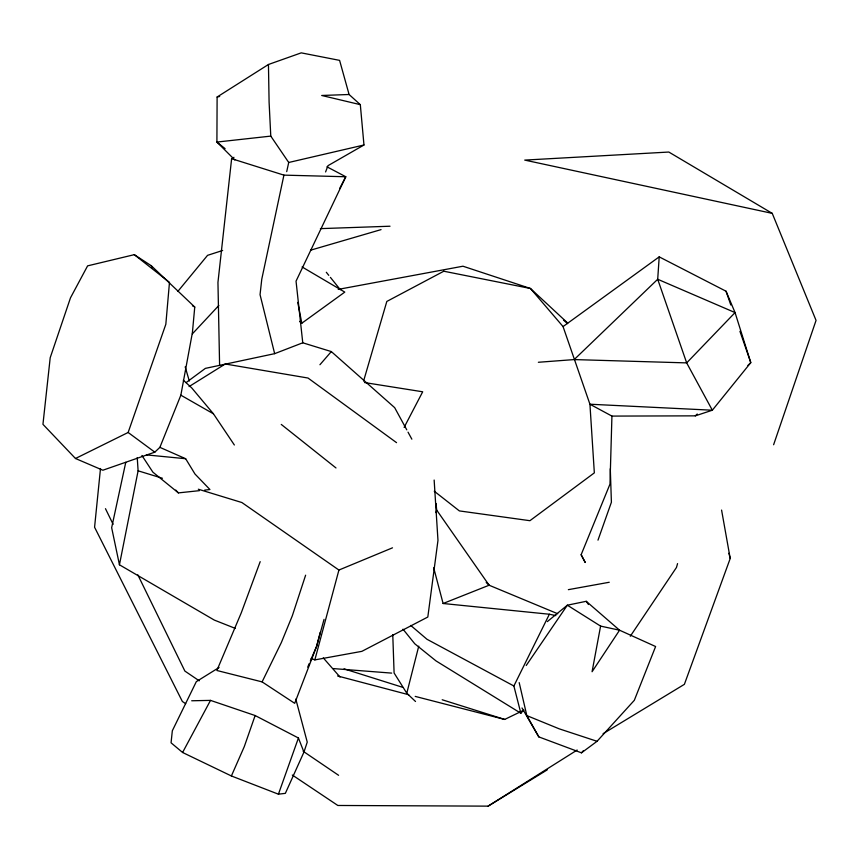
<?xml version="1.0" encoding="UTF-8"?>
<svg xmlns="http://www.w3.org/2000/svg" width="859" height="859" viewBox="0 0 859 859"><rect width="100%" height="100%" fill="white"/><g stroke="black" fill="none" stroke-linecap="round" stroke-linejoin="round"><path stroke-width="1.29" d="M325.593 171.94L327.977 165.69L363.969 144.999L360.318 104.658L349.087 94.501L339.595 60.366L301.23 52.861L268.448 64.489L217.112 97.013L216.908 142.068L234.818 159.924M338.231 289.376L462.958 266.215L530.454 288.484L563.053 326.581L589.929 404.224L611.93 416.089L609.987 484.1L581.135 554.731L585.226 562.452L581.135 554.731M434.257 491.208L459.372 510.912L529.917 520.694L594.342 472.869L589.929 404.224L712.336 410.215L750.787 362.638L735.057 312.59L726.038 291.222L659.207 256.862L657.704 279.261L686.674 362.895L712.336 410.215L695.318 415.853L611.93 416.089M194.757 307.05L192.395 332.68L180.852 395.183L159.881 447.356L154.803 452.156L102.855 470.227L75.485 458.502L42.95 424.325L50.209 357.698L70.492 297.826L87.607 265.861L134.294 254.672L151.27 265.721L194.757 307.05L192.448 305.783M100.492 468.509L94.576 527.243L182.366 701.481L185.705 703.714M233.949 157.337L231.629 158.69L217.95 282.396L219.603 365.311M547.333 621.605L567.348 605.198L600.591 626.104L592.076 671.727L619.564 630.205L655.61 646.526L634.318 700.31L597.059 741.296L581.479 752.838L538.818 736.893L522.004 707.945M235.409 628.434L214.299 620.08L119.444 564.793L138.106 470.818L137.236 457.568M406.769 429.833L394.668 407.649L331.316 351.578L302.765 342.795L296.044 281.161L345.79 176.75L283.921 175.129L261.77 279.207L260.052 294.669L274.655 353.661L205.365 368.382L186.124 382.588M125.768 462.335L111.659 527.716L119.444 564.793M286.713 171.617L288.721 162.48L270.778 136.109L269.092 102.178L268.448 64.489M415.52 701.492L406.79 693.202L418.752 646.151M320.257 632.245L316.617 646.312L294.701 703.317L262.102 681.885L216.876 670.492L241.304 612.746L260.191 561.657M435.985 512.619L436.651 510.053L436.104 503.524M311.119 658.413L314.845 659.895L338.918 570.043L392.499 547.827M324.047 619.371L316.617 646.312L310.324 661.011M677.558 563.59L676.473 567.466L630.302 636.229M363.582 381.063L386.818 301.445L443.802 271.219M305.621 575.186L292.328 615.753L281.365 642.511L262.102 681.885M219.077 667.507L196.335 681.627L172.326 730.773L171.059 742.81L182.591 752.484L231.393 775.967L278.423 794.188L285.349 793.351L303.946 752.108L307.243 742.112L295.797 699.086M773.615 444.747L816.05 320.407L772.241 213.365L668.817 152.043L524.72 160.096L772.241 213.365M75.485 458.502L128.141 432.474L165.83 324.283L169.481 282.332L134.294 254.672M191.697 700.772L210.509 700.386L255.134 715.536L244.289 746.611L231.393 775.967M597.982 540.15L611.404 502.236L610.298 468.756M278.423 794.188L298.427 737.999L255.134 715.536M721.581 510.074L730.214 558.468L684.387 684.333L603.093 733.683M307.705 667.142L309.283 663.47M523.507 710.307L520.855 713.249L513.875 685.987L549.373 614.239L555.837 615.602M339.627 188.572L345.79 176.75L326.946 166.807M404.117 427.406L422.692 391.79L364.527 382.556M182.591 752.484L210.509 700.386M526.234 665.478L567.348 605.198L586.246 601.3L619.564 630.205L600.591 626.104M177.877 291.373L207.556 255.338L222.674 250.474M319.935 364.731L331.316 351.578M581.479 752.838L583.229 750.83M192.341 333.883L218.841 305.482M574.188 359.577L657.704 279.261L735.057 312.59L686.674 362.895L574.188 359.577L538.368 362.273M695.318 415.853L697.229 414.017M747.921 365.397L750.787 362.638L739.932 331.316M563.053 326.581L659.207 256.862M292.307 775.022L337.834 805.474L488.116 806.139L577.162 750.025M189.077 386.582L225.262 363.991L308.016 378.035L396.547 442.653M488.116 806.139L547.226 769.868M415.219 696.402L504.673 719.434L523.883 710.146M433.688 567.767L443.104 603.501L489.115 585.226L557.738 613.755M274.655 353.661L302.765 342.795M310.529 250.205L381.063 229.621M288.721 162.48L363.969 144.999M217.112 97.013L219.689 96.466M314.845 659.895L361.864 651.347L427.814 617.03L437.972 540.397L434.149 480.041M568.357 589.661L609.246 582.262M270.778 136.109L216.908 142.068L225.09 148.65M141.928 455.495L152.87 472.149L178.393 492.894L199.428 490.661M204.678 490.102L209.94 489.544L194.972 474.007L185.651 458.717L159.881 447.356M349.087 94.501L321.696 95.478L360.318 104.658M320.418 228.634L390.029 226.218M333.131 668.57L391.661 673.112M146.427 454.894L185.651 458.717M443.104 603.501L549.373 614.239M443.792 271.219L530.454 288.484L567.735 323.081M337.608 675.969L408.734 694.738M138.106 470.818L162.448 478.259M198.322 489.222L241.894 502.536L338.918 570.043M231.629 158.69L283.921 175.129M344.029 668.839L402.678 687.318M442.202 699.763L504.673 719.434M597.059 741.296L559.177 728.819L526.825 715.601L519.19 682.615M513.875 685.987L426.977 639.268L410.742 625.438M180.852 395.183L213.44 413.813L234.357 444.994M302.089 266.956L344.781 292.103L301.82 323.209L299.748 321.556M520.855 713.249L436.039 660.925L414.79 643.799L403 629.185M199.256 680.822L184.878 671.072L137.827 574.843M303.206 751.303L338.596 775.301M128.141 432.474L154.803 452.156M281.269 424.432L335.987 467.951M563.525 320.074L567.498 323.607M183.321 380.161L191.74 387.924L213.44 413.813M486.215 582.477L489.115 585.226L436.651 510.053M299.995 321.255L301.82 323.209L297.762 302.4M175.762 490.081L178.393 492.894M323.285 657.897L340.024 677.042M326.313 272.271L328.772 275.342M330.414 277.382L340.261 289.644M586.246 601.3L588.458 604.5M406.79 693.202L394.098 672.994L392.767 634.586M526.825 715.601L538.818 736.893M408.036 432.174L411.858 439.174M151.27 265.721L152.494 267.976M105.474 508.678L113.12 524.323M298.427 737.999L303.946 752.108M726.038 291.222L730.816 304.999M185.179 366.868L189.313 380.999M728.904 553.271L730.214 558.468"/></g></svg>
